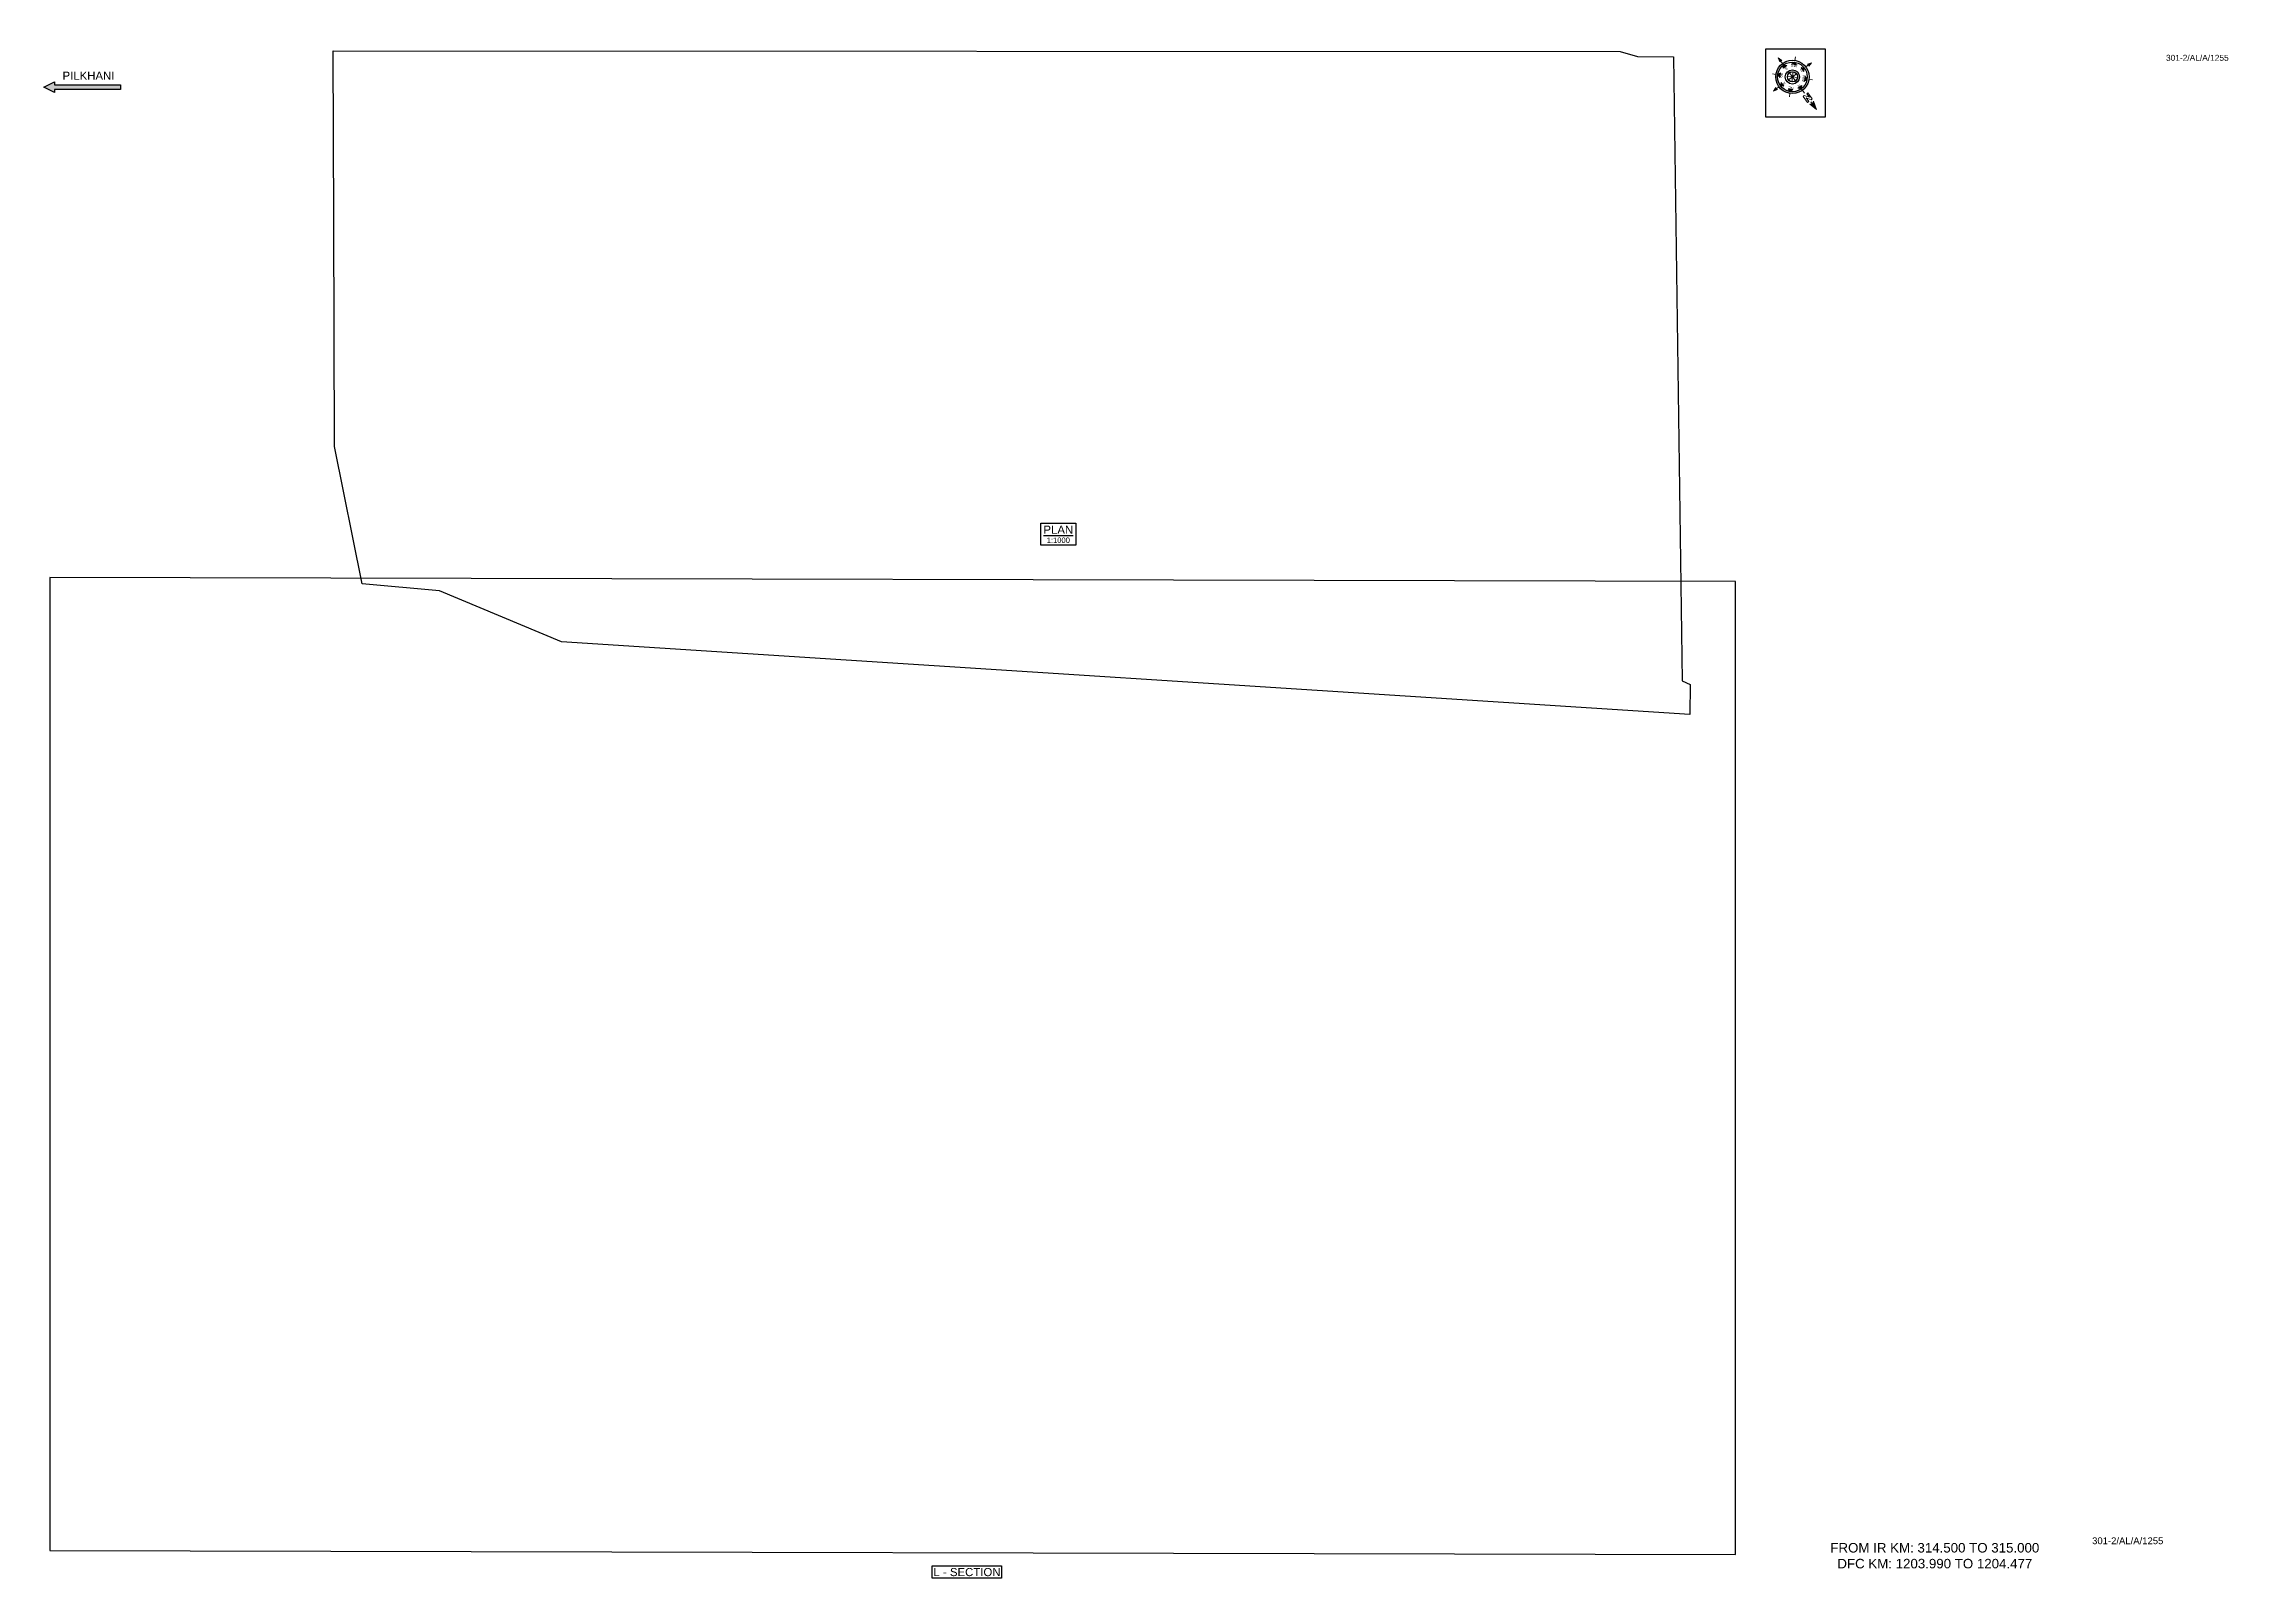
# Paper-space layout '1255' of a CAD drawing. Header units: metres. Extents: x 20 to 824, y 16 to 581.
import ezdxf
from ezdxf.enums import TextEntityAlignment as Align

# ---------------------------------------------------------------- set-up
doc = ezdxf.new("R2010")
doc.units = ezdxf.units.M
doc.header["$MEASUREMENT"] = 0
doc.layers.get('Defpoints').update_dxf_attribs({"color": 5})
doc.layers.add('DIRECTION', color=7, linetype='Continuous')
doc.layers.add('title', color=7, linetype='Continuous')
doc.styles.get("Standard").update_dxf_attribs({"font": 'arial.ttf'})
doc.styles.add('Style-Arial', font='arial.ttf')

# ---------------------------------------------------------------- blocks, each defined once
blk = doc.blocks.new('N')
for points in [[(0, 8.41), (-0.49, 6.68), (0, 6.93)], [(0.49, 6.68), (0, 6.93), (0, 8.41)], [(-4.93, 0), (-4.07, 0.25), (-4.19, 0)], [(-4.07, -0.25), (-4.19, 0), (-4.93, 0)], [(-3.08, 0), (-2.59, 0.49), (-2.59, -0.49)], [(-2.18, 2.18), (-1.48, 2.18), (-2.18, 1.48)], [(0, 3.08), (0.49, 2.59), (-0.49, 2.59)], [(2.18, 2.18), (2.18, 1.48), (1.48, 2.18)], [(3.08, 0), (2.59, -0.49), (2.59, 0.49)], [(4.07, 0.25), (4.19, 0), (4.93, 0)], [(4.93, 0), (4.07, -0.25), (4.19, 0)], [(-2.18, -2.18), (-2.18, -1.48), (-1.48, -2.18)], [(0, -3.08), (-0.49, -2.59), (0.49, -2.59)], [(0, -4.93), (-0.25, -4.07), (0, -4.19)], [(0.25, -4.07), (0, -4.19), (0, -4.93)], [(2.18, -2.18), (1.48, -2.18), (2.18, -1.48)]]:
    blk.add_hatch(color=7).paths.add_polyline_path(points, flags=0)
h = blk.add_hatch(color=7)
h.paths.add_polyline_path([(0, -3.08), (0, -3.46, 1), (0, 3.46), (0, 3.08, -1)])
h.paths.add_polyline_path([(0, 1.05), (0, 1.48, 1), (0, -1.48), (0, -1.05, -1)])
at = {"color": 7, "linetype": 'ByBlock', "lineweight": 13}
for p, q in [((-0.61, 4.57), (-0.61, 6.12)), ((-0.61, 6.12), (-0.3, 6.12)), ((-0.3, 6.12), (0.32, 5.19)), ((0.32, 4.57), (-0.3, 5.5)), ((-0.3, 5.5), (-0.3, 4.57)), ((0.32, 5.19), (0.32, 6.12)), ((0.32, 6.12), (0.64, 6.12)), ((0.64, 6.12), (0.64, 4.57))]:
    blk.add_line(p, q, dxfattribs=at)
at = {"color": 7, "lineweight": 13}
for p, q in [((0, 6.41), (0, 7.28)), ((-3.46, 0), (-4.19, 0)), ((-2.45, 2.45), (-2.97, 2.97)), ((1.05, 0), (-1.05, 0)), ((-1.05, 0), (1.05, 0)), ((-0.74, 0.74), (0.74, -0.74)), ((0.74, 0.74), (-0.74, -0.74)), ((0.74, -0.74), (-0.74, 0.74)), ((-0.74, -0.74), (0.74, 0.74)), ((0, 3.46), (0, 4.19)), ((0, 3.46), (0, 3.08)), ((0, 1.05), (0, 1.48)), ((0, 1.05), (0, -1.05)), ((0, -1.05), (0, 1.05)), ((2.45, 2.45), (2.97, 2.97)), ((3.46, 0), (4.19, 0)), ((-2.45, -2.45), (-2.97, -2.97)), ((0, -1.05), (0, -1.48)), ((0, -3.46), (0, -3.08)), ((0, -3.46), (0, -4.19)), ((2.45, -2.45), (2.97, -2.97))]:
    blk.add_line(p, q, dxfattribs=at)
at = {"color": 7, "linetype": 'ByBlock', "lineweight": 13}
for points in [[(-0.3, 4.57), (-0.61, 4.57)], [(0.32, 4.57), (0.64, 4.57)]]:
    blk.add_lwpolyline(points, dxfattribs=at)
at = {"color": 7, "lineweight": 13}
for points in [[(0, 8.41), (-0.49, 6.68), (0, 6.93), (0, 6.93)], [(0.49, 6.68), (0, 6.93), (0, 8.41), (0, 8.41)], [(-4.93, 0), (-4.07, 0.25), (-4.19, 0), (-4.19, 0)], [(-4.07, -0.25), (-4.19, 0), (-4.93, 0), (-4.93, 0)], [(-3.08, 0), (-2.59, 0.49), (-2.59, -0.49), (-2.59, -0.49)], [(-2.18, 2.18), (-1.48, 2.18), (-2.18, 1.48), (-2.18, 1.48)], [(0, 3.08), (0.49, 2.59), (-0.49, 2.59), (-0.49, 2.59)], [(2.18, 2.18), (2.18, 1.48), (1.48, 2.18), (1.48, 2.18)], [(3.08, 0), (2.59, -0.49), (2.59, 0.49), (2.59, 0.49)], [(4.07, 0.25), (4.19, 0), (4.93, 0), (4.93, 0)], [(4.93, 0), (4.07, -0.25), (4.19, 0), (4.19, 0)], [(-2.18, -2.18), (-2.18, -1.48), (-1.48, -2.18), (-1.48, -2.18)], [(0, -3.08), (-0.49, -2.59), (0.49, -2.59), (0.49, -2.59)], [(0, -4.93), (-0.25, -4.07), (0, -4.19), (0, -4.19)], [(0.25, -4.07), (0, -4.19), (0, -4.93), (0, -4.93)], [(2.18, -2.18), (1.48, -2.18), (2.18, -1.48), (2.18, -1.48)]]:
    blk.add_lwpolyline(points, close=True, dxfattribs=at)
at = {"color": 7}
for radius in [3.46, 3.08, 1.48, 1.05]:
    blk.add_circle((0, 0), radius, dxfattribs=at)
for s, rotation, p in [('W', 90, (-2.1, 0)), ('NW', 45, (-1.48, 1.48)), ('NE', 315, (1.48, 1.48)), ('E', 270, (1.97, 0)), ('SW', 135, (-1.48, -1.48)), ('SE', 225, (1.48, -1.48))]:
    blk.add_text(s, height=0.6, rotation=rotation, dxfattribs=at).set_placement(p, align=Align.CENTER)
for s, p in [('N', (0, 2.1)), ('S', (0, -2.47))]:
    blk.add_text(s, height=0.6, dxfattribs=at).set_placement(p, align=Align.CENTER)
blk = doc.blocks.new('*U3')
h = blk.add_hatch(color=256)
h.dxf.hatch_style = 1
h.paths.add_polyline_path([(-22.65, 0.8), (-22.65, 2), (-26.65, 0), (-22.65, -2), (-22.65, -0.8), (1.65, -0.8), (1.65, 0.8)])
blk.add_lwpolyline([(1.65, 0.8), (1.65, -0.8), (-22.65, -0.8), (-22.65, -2), (-26.65, 0), (-22.65, 2), (-22.65, 0.8)], close=True)

psp = doc.layouts.new('1255')

# ---------------------------------------------------------------- linework, layer by layer
psp.add_lwpolyline([(347.29, 16.2), (347.29, 20.8), (372.82, 20.8), (372.82, 16.2)], close=True)
at = {"layer": 'Defpoints'}
for points in [[(126.79, 578.47), (600.46, 578.19), (606.83, 576.31), (620.1, 576.2), (623.35, 346.55), (626.2, 345.24), (626.06, 334.15), (210.84, 360.91), (165.9, 379.69), (137.46, 382.23), (127.28, 432.81), (127.03, 515.97)], [(22.47, 26.49), (642.95, 25), (642.96, 383.09), (22.49, 384.58)]]:
    psp.add_lwpolyline(points, close=True, dxfattribs=at)
at = {"layer": 'title', "color": 7, "linetype": 'Continuous', "lineweight": -3}
psp.add_lwpolyline([(387.29, 404.6), (400.18, 404.6), (400.18, 396.45), (387.29, 396.45)], close=True, dxfattribs=at)

# ---------------------------------------------------------------- block references
at = {"layer": 'DIRECTION'}
psp.add_blockref('*U3', (46.89, 565.06), dxfattribs=at)

# ---------------------------------------------------------------- texts
at = {"style": 'Style-Arial'}
for height, p in [(2.2, (801.38, 574.76)), (2.5, (774.19, 28.76))]:
    psp.add_text('301-2/AL/A/1255', height=height, dxfattribs=at).set_placement(p)
at = {"insert": (674.16, 29.19), "char_height": 3.5, "attachment_point": 1, "style": 'Style-Arial'}
psp.add_mtext_dynamic_manual_height_columns('\\pxqc;FROM IR KM: 314.500 TO 315.000 {\\C1;DFC KM: 1203.990 TO 1204.477 }', width=84.2726, gutter_width=17.5, heights=[0], dxfattribs=at)
at = {"layer": 'DIRECTION', "linetype": 'Continuous'}
psp.add_text('PILKHANI', height=3, dxfattribs=at).set_placement((27.18, 567.78))
at = {"layer": 'title', "color": 7, "linetype": 'Continuous', "lineweight": -3, "style": 'Style-Arial'}
for s, height, p in [('%%UPLAN', 3, (393.68, 402.16)), ('1:1000', 2, (393.68, 398.3))]:
    psp.add_text(s, height=height, dxfattribs=at).set_placement(p, align=Align.MIDDLE)
at = {"layer": 'title', "style": 'Style-Arial'}
psp.add_text('L - SECTION', height=3, rotation=0.00006, dxfattribs=at).set_placement((360.07, 18.5), align=Align.MIDDLE_CENTER)

# ---------------------------------------------------------------- viewports
at = {"layer": 'Defpoints', "view_twist_angle": 213.36501631}
vp = psp.add_viewport(center=(376.5, 456.31), size=(499.4, 244.3223), view_center_point=(1334990.33, -3178107.61), view_height=244.3225, dxfattribs=at)
vp.dxf.flags = 0x10000  # cut along an outline
vp.dxf.clipping_boundary_handle = psp.add_lwpolyline([(126.79, 578.47), (600.46, 578.19), (606.83, 576.31), (620.1, 576.2), (623.35, 346.55), (626.2, 345.24), (626.06, 334.15), (210.84, 360.91), (165.9, 379.69), (137.46, 382.23), (127.28, 432.81), (127.03, 515.97)], format="xyb", close=True, dxfattribs={"invisible": 1}).dxf.handle
at = {"layer": 'Defpoints'}
vp = psp.add_viewport(center=(332.72, 204.79), size=(620.49, 359.5792), view_center_point=(33201.1, -12061.84), view_height=359.5792, status=3, dxfattribs=at)
vp.dxf.flags = 0x10000  # cut along an outline
vp.dxf.clipping_boundary_handle = psp.add_lwpolyline([(22.47, 26.49), (642.95, 25), (642.96, 383.09), (22.49, 384.58)], format="xyb", close=True, dxfattribs={"invisible": 1}).dxf.handle

# ---------------------------------------------------------------- wipeouts: each hides what was drawn before it
psp.add_wipeout([(653.96, 579), (676, 579), (676, 554.19), (653.96, 554.19)])

# ---------------------------------------------------------------- next in the draw order: linework, layer by layer
psp.add_lwpolyline([(676, 579), (653.96, 579), (653.96, 554.19), (676, 554.19)], close=True)

# ---------------------------------------------------------------- next in the draw order: block references
at = {"xscale": 1.771541522973351, "yscale": 1.771541522973351, "zscale": 1.771541522973351, "rotation": 216.5675582561224}
psp.add_blockref('N', (663.88, 568.84), dxfattribs=at)

doc.saveas('drawing.dxf')
